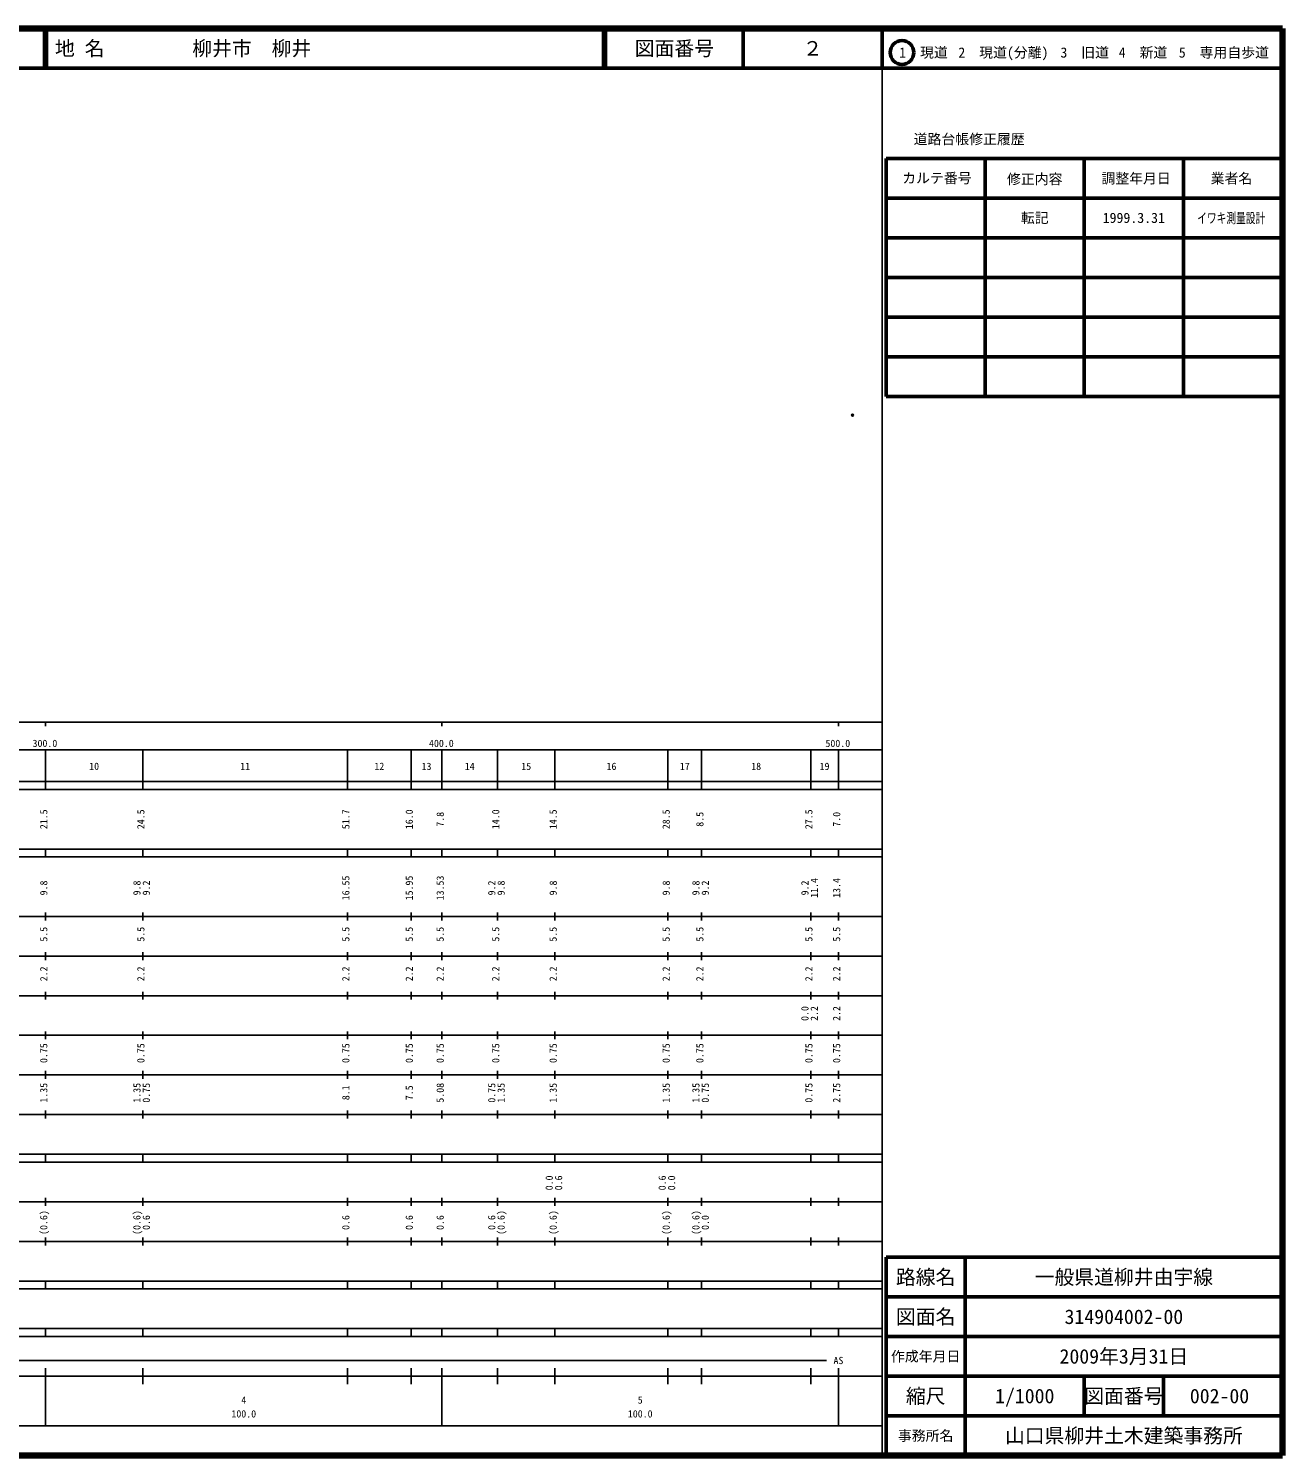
# Model space of a CAD drawing. Units: millimetres on the paper. Extents: x 40 to 680, y 20 to 380.
# Drawn here: x 363.7 to 680, y 20 to 380 of the extents above; entities that cross this region are included whole.
import ezdxf
from ezdxf.enums import TextEntityAlignment as Align

# ---------------------------------------------------------------- set-up
doc = ezdxf.new("R2010")
doc.units = ezdxf.units.MM
doc.header["$PDMODE"] = 32
doc.header["$PDSIZE"] = 0.5
doc.layers.add('M-OTRS', color=6, linetype='Continuous')
doc.layers.add('M-TTL-TXT', color=7, linetype='Continuous')
for name, color, linetype, lineweight in [('M-TTL', 2, 'Continuous', 140), ('M-TTL-BAND', 7, 'Continuous', 25), ('M-TTL-FRAM', 2, 'Continuous', 50), ('M-TTL-LINE', 7, 'Continuous', 50)]:
    doc.layers.add(name, color=color, linetype=linetype, lineweight=lineweight)
doc.styles.add('ＭＳ ゴシック', font='')
doc.styles.get('ＭＳ ゴシック').set_extended_font_data('MS Gothic')

msp = doc.modelspace()

# ---------------------------------------------------------------- linework, layer by layer
at = {"layer": 'M-OTRS'}
msp.add_point((571.563, 282.485), dxfattribs=at)
at = {"layer": 'M-TTL'}
for p, q in [((680, 380), (40, 380)), ((680, 20), (680, 380)), ((40, 20), (680, 20))]:
    msp.add_line(p, q, dxfattribs=at)
at = {"layer": 'M-TTL-BAND'}
for p, q in [((579, 20), (579, 370)), ((40, 205), (579, 205)), ((368, 205), (368, 204)), ((468, 205), (468, 204)), ((568, 205), (568, 204)), ((68, 198), (579, 198)), ((368, 188), (368, 198)), ((392.5, 188), (392.5, 198)), ((444.2, 188), (444.2, 198)), ((460.2, 188), (460.2, 198)), ((468, 188), (468, 198)), ((482, 188), (482, 198)), ((496.5, 188), (496.5, 198)), ((525, 188), (525, 198)), ((533.5, 188), (533.5, 198)), ((561, 188), (561, 198)), ((568, 188), (568, 198)), ((40, 190), (579, 190)), ((40, 188), (579, 188)), ((40, 173), (579, 173)), ((368, 171), (368, 173)), ((392.5, 171), (392.5, 173)), ((444.2, 171), (444.2, 173)), ((460.2, 171), (460.2, 173)), ((468, 171), (468, 173)), ((482, 171), (482, 173)), ((496.5, 171), (496.5, 173)), ((525, 171), (525, 173)), ((533.5, 171), (533.5, 173)), ((561, 171), (561, 173)), ((568, 171), (568, 173)), ((40, 171), (579, 171)), ((40, 156), (579, 156)), ((368, 155), (368, 157)), ((392.5, 155), (392.5, 157)), ((444.2, 155), (444.2, 157)), ((460.2, 155), (460.2, 157)), ((468, 155), (468, 157)), ((482, 155), (482, 157)), ((496.5, 155), (496.5, 157)), ((525, 155), (525, 157)), ((533.5, 155), (533.5, 157)), ((561, 155), (561, 157)), ((568, 155), (568, 157)), ((46, 146), (579, 146)), ((368, 145), (368, 147)), ((392.5, 145), (392.5, 147)), ((444.2, 145), (444.2, 147)), ((460.2, 145), (460.2, 147)), ((468, 145), (468, 147)), ((482, 145), (482, 147)), ((496.5, 145), (496.5, 147)), ((525, 145), (525, 147)), ((533.5, 145), (533.5, 147)), ((561, 145), (561, 147)), ((568, 145), (568, 147)), ((368, 135), (368, 137)), ((392.5, 135), (392.5, 137)), ((444.2, 135), (444.2, 137)), ((460.2, 135), (460.2, 137)), ((468, 135), (468, 137)), ((482, 135), (482, 137)), ((496.5, 135), (496.5, 137)), ((525, 135), (525, 137)), ((533.5, 135), (533.5, 137)), ((561, 135), (561, 137)), ((568, 135), (568, 137)), ((52, 136), (579, 136)), ((46, 126), (579, 126)), ((368, 125), (368, 127)), ((392.5, 125), (392.5, 127)), ((444.2, 125), (444.2, 127)), ((460.2, 125), (460.2, 127)), ((468, 125), (468, 127)), ((482, 125), (482, 127)), ((496.5, 125), (496.5, 127)), ((525, 125), (525, 127)), ((533.5, 125), (533.5, 127)), ((561, 125), (561, 127)), ((568, 125), (568, 127)), ((52, 116), (579, 116)), ((368, 115), (368, 117)), ((392.5, 115), (392.5, 117)), ((444.2, 115), (444.2, 117)), ((460.2, 115), (460.2, 117)), ((468, 115), (468, 117)), ((482, 115), (482, 117)), ((496.5, 115), (496.5, 117)), ((525, 115), (525, 117)), ((533.5, 115), (533.5, 117)), ((561, 115), (561, 117)), ((568, 115), (568, 117)), ((46, 106), (579, 106)), ((368, 105), (368, 107)), ((392.5, 105), (392.5, 107)), ((444.2, 105), (444.2, 107)), ((460.2, 105), (460.2, 107)), ((468, 105), (468, 107)), ((482, 105), (482, 107)), ((496.5, 105), (496.5, 107)), ((525, 105), (525, 107)), ((533.5, 105), (533.5, 107)), ((561, 105), (561, 107)), ((568, 105), (568, 107)), ((40, 96), (579, 96)), ((40, 94), (579, 94)), ((368, 94), (368, 96)), ((392.5, 94), (392.5, 96)), ((444.2, 94), (444.2, 96)), ((460.2, 94), (460.2, 96)), ((468, 94), (468, 96)), ((482, 94), (482, 96)), ((496.5, 94), (496.5, 96)), ((525, 94), (525, 96)), ((533.5, 94), (533.5, 96)), ((561, 94), (561, 96)), ((568, 94), (568, 96)), ((49, 84), (579, 84)), ((368, 83), (368, 85)), ((392.5, 83), (392.5, 85)), ((444.2, 83), (444.2, 85)), ((460.2, 83), (460.2, 85)), ((468, 83), (468, 85)), ((482, 83), (482, 85)), ((496.5, 83), (496.5, 85)), ((525, 83), (525, 85)), ((533.5, 83), (533.5, 85)), ((561, 83), (561, 85)), ((568, 83), (568, 85)), ((40, 74), (579, 74)), ((368, 73), (368, 75)), ((392.5, 73), (392.5, 75)), ((444.2, 73), (444.2, 75)), ((460.2, 73), (460.2, 75)), ((468, 73), (468, 75)), ((482, 73), (482, 75)), ((496.5, 73), (496.5, 75)), ((525, 73), (525, 75)), ((533.5, 73), (533.5, 75)), ((561, 73), (561, 75)), ((568, 73), (568, 75)), ((40, 64), (579, 64)), ((40, 62), (579, 62)), ((368, 62), (368, 64)), ((392.5, 62), (392.5, 64)), ((444.2, 62), (444.2, 64)), ((460.2, 62), (460.2, 64)), ((468, 62), (468, 64)), ((482, 62), (482, 64)), ((496.5, 62), (496.5, 64)), ((525, 62), (525, 64)), ((533.5, 62), (533.5, 64)), ((561, 62), (561, 64)), ((568, 62), (568, 64)), ((40, 52), (579, 52)), ((368, 50), (368, 52)), ((392.5, 50), (392.5, 52)), ((444.2, 50), (444.2, 52)), ((460.2, 50), (460.2, 52)), ((468, 50), (468, 52)), ((482, 50), (482, 52)), ((496.5, 50), (496.5, 52)), ((525, 50), (525, 52)), ((533.5, 50), (533.5, 52)), ((561, 50), (561, 52)), ((568, 50), (568, 52)), ((40, 50), (579, 50)), ((71, 44), (565, 44)), ((40, 40), (579, 40)), ((368, 27.5), (368, 42)), ((392.5, 38), (392.5, 42)), ((444.2, 38), (444.2, 42)), ((460.2, 38), (460.2, 42)), ((468, 27.5), (468, 42)), ((482, 38), (482, 42)), ((496.5, 38), (496.5, 42)), ((525, 38), (525, 42)), ((533.5, 38), (533.5, 42)), ((561, 38), (561, 42)), ((568, 27.5), (568, 42)), ((68, 27.5), (579, 27.5))]:
    msp.add_line(p, q, dxfattribs=at)
at = {"layer": 'M-TTL-FRAM'}
for p, q in [((580, 347.197), (580, 287.197)), ((580, 347.197), (680, 347.197)), ((580, 287.197), (680, 287.197)), ((680, 70), (580, 70)), ((580, 70), (580, 20))]:
    msp.add_line(p, q, dxfattribs=at)
at = {"layer": 'M-TTL-LINE'}
for p, q in [((367.75, 380), (367.75, 370)), ((368.25, 380), (368.25, 370)), ((508.747, 380), (508.747, 370)), ((509.247, 380), (509.247, 370)), ((543.997, 380), (543.997, 370)), ((579, 380), (579, 370)), ((40, 370), (680, 370)), ((605, 347.197), (605, 287.197)), ((630, 347.197), (630, 287.197)), ((655, 347.197), (655, 287.197)), ((580, 337.197), (680, 337.197)), ((580, 327.197), (680, 327.197)), ((580, 317.197), (680, 317.197)), ((580, 307.197), (680, 307.197)), ((580, 297.197), (680, 297.197)), ((600, 70), (600, 20)), ((680, 60), (580, 60)), ((680, 50), (580, 50)), ((680, 40), (580, 40)), ((630, 40), (630, 30)), ((650, 40), (650, 30)), ((680, 30), (580, 30))]:
    msp.add_line(p, q, dxfattribs=at)
msp.add_circle((584.031, 373.958), 3, dxfattribs=at)

# ---------------------------------------------------------------- texts
at = {"layer": 'M-TTL-BAND', "style": 'ＭＳ ゴシック'}
for s, p in [('300.0', (367.844, 198.195)), ('400.0', (467.844, 198.195)), ('500.0', (567.844, 198.195)), ('10', (380.25, 192.405)), ('11', (418.35, 192.405)), ('12', (452.2, 192.405)), ('13', (464.1, 192.405)), ('14', (475, 192.405)), ('15', (489.25, 192.405)), ('16', (510.75, 192.405)), ('17', (529.25, 192.405)), ('18', (547.25, 192.405)), ('19', (564.5, 192.405)), ('AS', (568, 42.5)), ('4', (418, 32.523)), ('5', (518, 32.523)), ('100.0', (418, 29.033)), ('100.0', (518, 29.033))]:
    msp.add_text(s, height=1.833, dxfattribs=at).set_placement(p, align=Align.BOTTOM_CENTER)
for s, p in [('21.5', (369, 180.5)), ('24.5', (393.5, 180.5)), ('51.7', (445.2, 180.5)), ('16.0', (461.2, 180.5)), ('7.8', (469, 180.5)), ('14.0', (483, 180.5)), ('14.5', (497.5, 180.5)), ('28.5', (526, 180.5)), ('8.5', (534.5, 180.5)), ('27.5', (562, 180.5)), ('7.0', (569, 180.5)), ('16.55', (445.2, 163.174)), ('15.95', (461.2, 163.174)), ('13.53', (469, 163.174)), ('9.8', (369, 163.174)), ('9.8', (392.5, 163.174)), ('9.2', (394.87, 163.174)), ('9.2', (482, 163.174)), ('9.8', (484.37, 163.174)), ('9.8', (497.5, 163.174)), ('9.8', (526, 163.174)), ('9.8', (533.5, 163.174)), ('9.2', (535.87, 163.174)), ('9.2', (561, 163.174)), ('11.4', (563.37, 163.174)), ('13.4', (569, 163.174)), ('5.5', (369, 151.5)), ('5.5', (393.5, 151.5)), ('5.5', (445.2, 151.5)), ('5.5', (461.2, 151.5)), ('5.5', (469, 151.5)), ('5.5', (483, 151.5)), ('5.5', (497.5, 151.5)), ('5.5', (526, 151.5)), ('5.5', (534.5, 151.5)), ('5.5', (562, 151.5)), ('5.5', (569, 151.5)), ('2.2', (369, 141.5)), ('2.2', (393.5, 141.5)), ('2.2', (445.2, 141.5)), ('2.2', (461.2, 141.5)), ('2.2', (469, 141.5)), ('2.2', (483, 141.5)), ('2.2', (497.5, 141.5)), ('2.2', (526, 141.5)), ('2.2', (534.5, 141.5)), ('2.2', (562, 141.5)), ('2.2', (569, 141.5)), ('0.0', (561, 131.5)), ('2.2', (563.37, 131.5)), ('2.2', (569, 131.5)), ('0.75', (369, 121.5)), ('0.75', (393.5, 121.5)), ('0.75', (445.2, 121.5)), ('0.75', (461.2, 121.5)), ('0.75', (469, 121.5)), ('0.75', (483, 121.5)), ('0.75', (497.5, 121.5)), ('0.75', (526, 121.5)), ('0.75', (534.5, 121.5)), ('0.75', (562, 121.5)), ('0.75', (569, 121.5)), ('1.35', (369, 111.5)), ('1.35', (392.5, 111.5)), ('0.75', (394.87, 111.5)), ('8.1', (445.2, 111.5)), ('7.5', (461.2, 111.5)), ('5.08', (469, 111.5)), ('0.75', (482, 111.5)), ('1.35', (484.37, 111.5)), ('1.35', (497.5, 111.5)), ('1.35', (526, 111.5)), ('1.35', (533.5, 111.5)), ('0.75', (535.87, 111.5)), ('0.75', (562, 111.5)), ('2.75', (569, 111.5)), ('0.0', (496.5, 88.764)), ('0.6', (498.87, 88.764)), ('0.6', (525, 88.764)), ('0.0', (527.37, 88.764)), ('(0.6)', (369, 78.764)), ('(0.6)', (392.5, 78.764)), ('0.6', (394.87, 78.764)), ('0.6', (445.2, 78.764)), ('0.6', (461.2, 78.764)), ('0.6', (469, 78.764)), ('0.6', (482, 78.764)), ('(0.6)', (484.37, 78.764)), ('(0.6)', (497.5, 78.764)), ('(0.6)', (526, 78.764)), ('(0.6)', (533.5, 78.764)), ('0.0', (535.87, 78.764))]:
    msp.add_text(s, height=1.833, rotation=90, dxfattribs=at).set_placement(p, align=Align.BOTTOM_CENTER)
at = {"layer": 'M-TTL-TXT', "style": 'ＭＳ ゴシック'}
for s, p in [('地 名', (370.38, 375)), ('柳井市\u3000柳井', (405.024, 375))]:
    msp.add_text(s, height=3.666, dxfattribs=at).set_placement(p, align=Align.MIDDLE_LEFT)
for s, height, p in [('図面番号', 3.666, (526.622, 375)), ('２', 3.666, (561.497, 375)), ('1\u3000現道', 2.566, (589.448, 373.958)), ('2\u3000現道(分離)', 2.566, (609.619, 373.958)), ('3\u3000旧道', 2.566, (630.121, 373.958)), ('4\u3000新道', 2.566, (644.824, 373.958)), ('5\u3000専用自歩道', 2.566, (665.228, 373.958)), ('道路台帳修正履歴', 2.566, (600.968, 352.113)), ('カルテ番号', 2.566, (592.839, 342.277)), ('修正内容', 2.566, (617.509, 342.023)), ('調整年月日', 2.566, (643.089, 342.197)), ('業者名', 2.566, (667.134, 342.197)), ('転記', 2.566, (617.5, 332.245)), ('1999.3.31', 2.566, (642.5, 332.245)), ('路線名', 3.666, (590, 65)), ('路線名', 3.666, (590, 65)), ('一般県道柳井由宇線', 3.666, (640, 65)), ('図面名', 3.666, (590, 55)), ('図面名', 3.666, (590, 55)), ('314904002-00', 3.666, (640, 55)), ('2009年3月31日', 3.666, (640, 45)), ('作成年月日', 2.566, (590, 45)), ('作成年月日', 2.566, (590, 45)), ('縮尺', 3.666, (590, 35)), ('縮尺', 3.666, (590, 35)), ('1/1000', 3.666, (615, 35)), ('図面番号', 3.666, (640, 35)), ('図面番号', 3.666, (640, 35)), ('002-00', 3.666, (664.125, 35)), ('事務所名', 2.566, (590, 25)), ('事務所名', 2.566, (590, 25)), ('山口県柳井土木建築事務所', 3.666, (640, 25))]:
    msp.add_text(s, height=height, dxfattribs=at).set_placement(p, align=Align.MIDDLE_CENTER)
at = {"layer": 'M-TTL-TXT', "style": 'ＭＳ ゴシック', "width": 0.7}
msp.add_text('イワキ測量設計', height=2.566, dxfattribs=at).set_placement((667.077, 332.189), align=Align.MIDDLE_CENTER)

doc.saveas('drawing.dxf')
